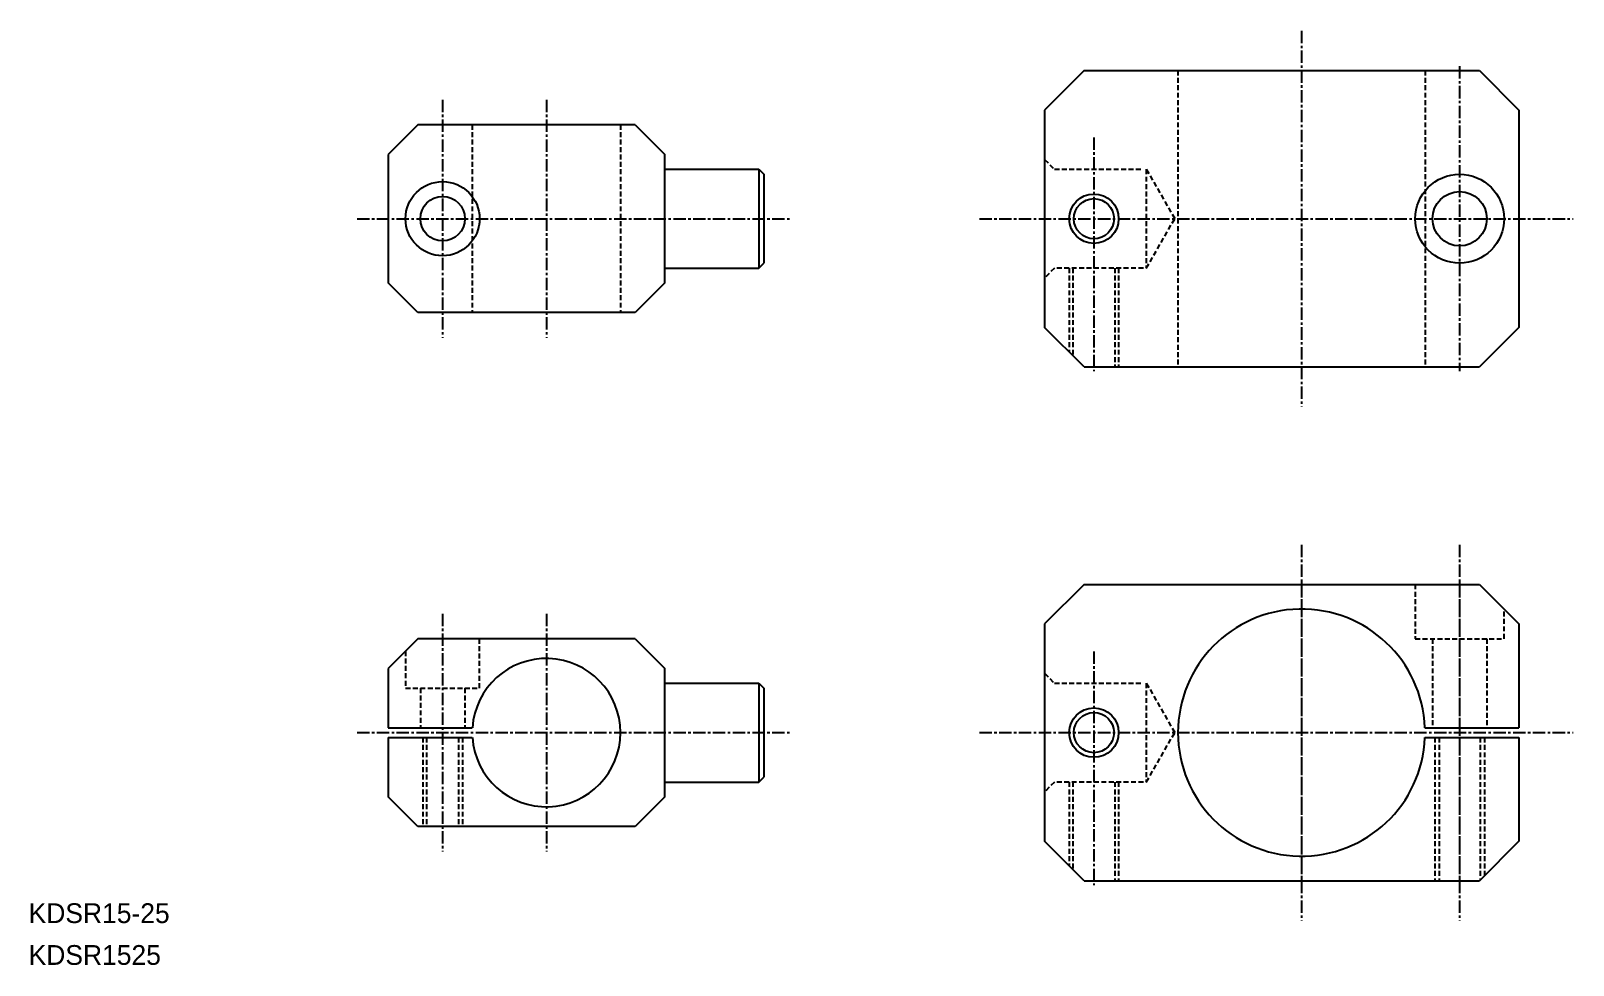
# Model space of a CAD drawing. Extents: x 35 to 191, y 149 to 244.
import ezdxf

# ---------------------------------------------------------------- set-up
doc = ezdxf.new("R2010")
doc.units = 0
doc.linetypes.add('CENTER', pattern=[2, 1.25, -0.25, 0.25, -0.25])
doc.linetypes.add('DASHED', pattern=[0.75, 0.5, -0.25])
doc.layers.get('0').update_dxf_attribs({"linetype": 'CONTINUOUS'})
doc.layers.add('CENTER', color=1, linetype='CENTER')

msp = doc.modelspace()

# ---------------------------------------------------------------- linework, layer by layer
at = {"color": 7, "linetype": 'CONTINUOUS'}
for p, q in [((141.58, 239.79), (137.58, 235.79)), ((141.58, 239.79), (181.58, 239.79)), ((181.58, 239.79), (185.58, 235.79)), ((137.58, 235.79), (137.58, 213.79)), ((185.58, 235.79), (185.58, 213.79)), ((74.18, 234.29), (71.18, 231.29)), ((96.18, 234.29), (74.18, 234.29)), ((96.18, 234.29), (99.18, 231.29)), ((71.18, 231.29), (71.18, 218.29)), ((99.18, 218.29), (99.18, 231.29)), ((99.18, 229.79), (108.68, 229.79)), ((108.68, 229.79), (108.68, 219.79)), ((108.68, 229.79), (109.18, 229.29)), ((109.18, 229.29), (109.18, 220.29)), ((108.68, 219.79), (109.18, 220.29)), ((99.18, 219.79), (108.68, 219.79)), ((74.18, 215.29), (71.18, 218.29)), ((99.18, 218.29), (96.18, 215.29)), ((96.18, 215.29), (74.18, 215.29)), ((141.58, 209.79), (137.58, 213.79)), ((185.58, 213.79), (181.58, 209.79)), ((141.58, 209.79), (181.58, 209.79)), ((141.58, 187.79), (137.58, 183.79)), ((141.58, 187.79), (181.58, 187.79)), ((181.58, 187.79), (185.58, 183.79)), ((137.58, 183.79), (137.58, 161.79)), ((185.58, 183.79), (185.58, 173.29)), ((74.18, 182.29), (71.18, 179.29)), ((96.18, 182.29), (74.18, 182.29)), ((96.18, 182.29), (99.18, 179.29)), ((71.18, 179.29), (71.18, 173.29)), ((99.18, 166.29), (99.18, 179.29)), ((99.18, 177.79), (108.68, 177.79)), ((108.68, 177.79), (108.68, 167.79)), ((108.68, 177.79), (109.18, 177.29)), ((109.18, 177.29), (109.18, 168.29)), ((71.18, 173.29), (79.69, 173.29)), ((176.07, 173.29), (185.58, 173.29)), ((71.18, 172.29), (79.69, 172.29)), ((71.18, 172.29), (71.18, 166.29)), ((176.07, 172.29), (185.58, 172.29)), ((185.58, 172.29), (185.58, 161.79)), ((99.18, 167.79), (108.68, 167.79)), ((108.68, 167.79), (109.18, 168.29)), ((74.18, 163.29), (71.18, 166.29)), ((99.18, 166.29), (96.18, 163.29)), ((96.18, 163.29), (74.18, 163.29)), ((141.58, 157.79), (137.58, 161.79)), ((185.58, 161.79), (181.58, 157.79)), ((141.58, 157.79), (181.58, 157.79))]:
    msp.add_line(p, q, dxfattribs=at)
at = {"color": 3, "linetype": 'DASHED'}
for p, q in [((151.08, 239.79), (151.08, 209.79)), ((176.08, 239.79), (176.08, 209.79)), ((79.68, 234.29), (79.68, 215.29)), ((94.68, 234.29), (94.68, 215.29)), ((137.58, 230.79), (138.58, 229.79)), ((138.58, 229.79), (147.58, 229.79)), ((147.88, 229.79), (150.76, 224.79)), ((147.88, 229.79), (147.88, 219.79)), ((147.88, 219.79), (150.76, 224.79)), ((138.58, 219.79), (137.58, 218.79)), ((147.58, 219.79), (138.58, 219.79)), ((140.08, 219.79), (140.08, 211.29)), ((140.45, 219.79), (140.45, 210.91)), ((144.7, 219.79), (144.7, 209.79)), ((145.08, 219.79), (145.08, 209.79)), ((175.08, 187.79), (175.08, 182.29)), ((184.08, 182.29), (184.08, 185.29)), ((72.93, 181.04), (72.93, 177.29)), ((80.43, 177.29), (80.43, 182.29)), ((175.08, 182.29), (184.08, 182.29)), ((176.83, 182.29), (176.83, 173.29)), ((182.33, 182.29), (182.33, 173.29)), ((137.58, 178.79), (138.58, 177.79)), ((72.93, 177.29), (80.43, 177.29)), ((74.43, 177.29), (74.43, 173.29)), ((78.93, 177.29), (78.93, 173.29)), ((138.58, 177.79), (147.58, 177.79)), ((147.88, 177.79), (150.76, 172.79)), ((147.88, 177.79), (147.88, 167.79)), ((74.68, 172.29), (74.68, 163.29)), ((75.06, 172.29), (75.06, 163.29)), ((78.3, 172.29), (78.3, 163.29)), ((78.68, 172.29), (78.68, 163.29)), ((147.88, 167.79), (150.76, 172.79)), ((177.08, 172.29), (177.08, 157.79)), ((177.51, 172.29), (177.51, 157.79)), ((181.64, 172.29), (181.64, 157.85)), ((182.08, 172.29), (182.08, 158.29)), ((138.58, 167.79), (137.58, 166.79)), ((147.58, 167.79), (138.58, 167.79)), ((140.08, 167.79), (140.08, 159.29)), ((140.45, 167.79), (140.45, 158.91)), ((144.7, 167.79), (144.7, 157.79)), ((145.08, 167.79), (145.08, 157.79))]:
    msp.add_line(p, q, dxfattribs=at)
at = {"color": 7, "linetype": 'CONTINUOUS'}
for centre, radius in [((76.68, 224.79), 3.75), ((179.58, 224.79), 4.5), ((76.68, 224.79), 2.25), ((142.58, 224.79), 2.03), ((179.58, 224.79), 2.75), ((142.58, 172.79), 2.03)]:
    msp.add_circle(centre, radius, dxfattribs=at)
at = {"color": 3, "linetype": 'CONTINUOUS'}
for centre in [(142.58, 224.79), (142.58, 172.79)]:
    msp.add_circle(centre, 2.5, dxfattribs=at)
at = {"color": 7, "linetype": 'CONTINUOUS'}
for centre, radius, start, end in [((163.58, 172.79), 12.5, 2.2924, 357.7076), ((87.18, 172.79), 7.5, 183.8226, 176.1774)]:
    msp.add_arc(centre, radius, start, end, dxfattribs=at)
at = {"layer": 'CENTER', "color": 1, "linetype": 'CENTER'}
for p, q in [((163.58, 243.8), (163.58, 205.77)), ((179.58, 240.22), (179.58, 209.35)), ((76.68, 236.82), (76.68, 212.75)), ((87.18, 236.82), (87.18, 212.75)), ((142.58, 233.01), (142.58, 209.35)), ((68.03, 224.79), (111.84, 224.79)), ((130.99, 224.79), (191.06, 224.79)), ((163.58, 191.8), (163.58, 153.77)), ((179.58, 191.8), (179.58, 153.77)), ((163.58, 188.22), (163.58, 157.35)), ((179.58, 188.22), (179.58, 157.35)), ((76.68, 184.82), (76.68, 160.75)), ((87.18, 184.82), (87.18, 160.75)), ((142.58, 181.01), (142.58, 157.35)), ((68.03, 172.79), (111.84, 172.79)), ((130.99, 172.79), (191.06, 172.79))]:
    msp.add_line(p, q, dxfattribs=at)

# ---------------------------------------------------------------- texts
at = {"color": 7, "linetype": 'CONTINUOUS'}
for s, p in [('KDSR15-25', (34.8, 153.52)), ('KDSR1525', (34.8, 149.29))]:
    msp.add_text(s, height=2, dxfattribs=at).set_placement(p)

doc.saveas('drawing.dxf')
